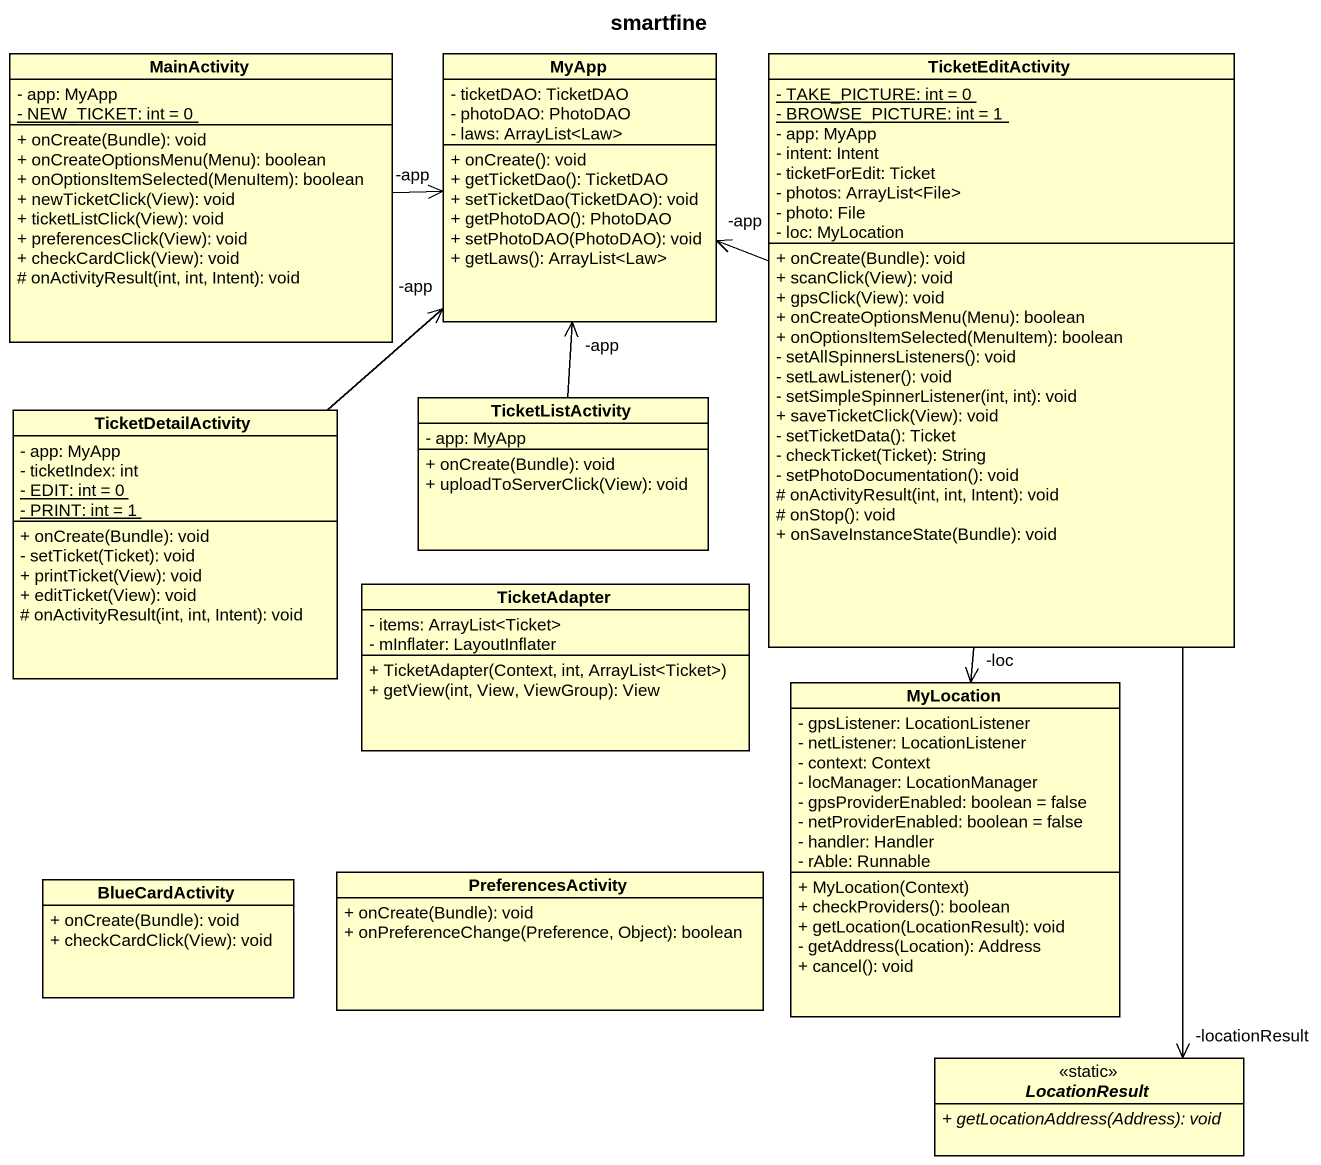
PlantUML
@startuml
title smartfine
hide circle
hide empty members
skinparam classAttributeIconSize 0
class MainActivity {
  - app: MyApp
  {static} - NEW_TICKET: int = 0
  + onCreate(Bundle): void
  + onCreateOptionsMenu(Menu): boolean
  + onOptionsItemSelected(MenuItem): boolean
  + newTicketClick(View): void
  + ticketListClick(View): void
  + preferencesClick(View): void
  + checkCardClick(View): void
  # onActivityResult(int, int, Intent): void
}
class MyApp {
  - ticketDAO: TicketDAO
  - photoDAO: PhotoDAO
  - laws: ArrayList<Law>
  + onCreate(): void
  + getTicketDao(): TicketDAO
  + setTicketDao(TicketDAO): void
  + getPhotoDAO(): PhotoDAO
  + setPhotoDAO(PhotoDAO): void
  + getLaws(): ArrayList<Law>
}
class TicketEditActivity {
  {static} - TAKE_PICTURE: int = 0
  {static} - BROWSE_PICTURE: int = 1
  - app: MyApp
  - intent: Intent
  - ticketForEdit: Ticket
  - photos: ArrayList<File>
  - photo: File
  - loc: MyLocation
  + onCreate(Bundle): void
  + scanClick(View): void
  + gpsClick(View): void
  + onCreateOptionsMenu(Menu): boolean
  + onOptionsItemSelected(MenuItem): boolean
  - setAllSpinnersListeners(): void
  - setLawListener(): void
  - setSimpleSpinnerListener(int, int): void
  + saveTicketClick(View): void
  - setTicketData(): Ticket
  - checkTicket(Ticket): String
  - setPhotoDocumentation(): void
  # onActivityResult(int, int, Intent): void
  # onStop(): void
  + onSaveInstanceState(Bundle): void
}
class TicketListActivity {
  - app: MyApp
  + onCreate(Bundle): void
  + uploadToServerClick(View): void
}
class TicketDetailActivity {
  - app: MyApp
  - ticketIndex: int
  {static} - EDIT: int = 0
  {static} - PRINT: int = 1
  + onCreate(Bundle): void
  - setTicket(Ticket): void
  + printTicket(View): void
  + editTicket(View): void
  # onActivityResult(int, int, Intent): void
}
class TicketAdapter {
  - items: ArrayList<Ticket>
  - mInflater: LayoutInflater
  + TicketAdapter(Context, int, ArrayList<Ticket>)
  + getView(int, View, ViewGroup): View
}
class MyLocation {
  - gpsListener: LocationListener
  - netListener: LocationListener
  - context: Context
  - locManager: LocationManager
  - gpsProviderEnabled: boolean = false
  - netProviderEnabled: boolean = false
  - handler: Handler
  - rAble: Runnable
  + MyLocation(Context)
  + checkProviders(): boolean
  + getLocation(LocationResult): void
  - getAddress(Location): Address
  + cancel(): void
}
class BlueCardActivity {
  + onCreate(Bundle): void
  + checkCardClick(View): void
}
class PreferencesActivity {
  + onCreate(Bundle): void
  + onPreferenceChange(Preference, Object): boolean
}
abstract class LocationResult <<static>> {
  {abstract} + getLocationAddress(Address): void
}
MainActivity -right-> "-app" MyApp
TicketEditActivity -left-> "-app" MyApp
TicketEditActivity --> "-loc" MyLocation
TicketEditActivity --> "-locationResult" LocationResult
TicketListActivity -up-> "-app" MyApp
TicketDetailActivity -up-> "-app" MyApp
@enduml
